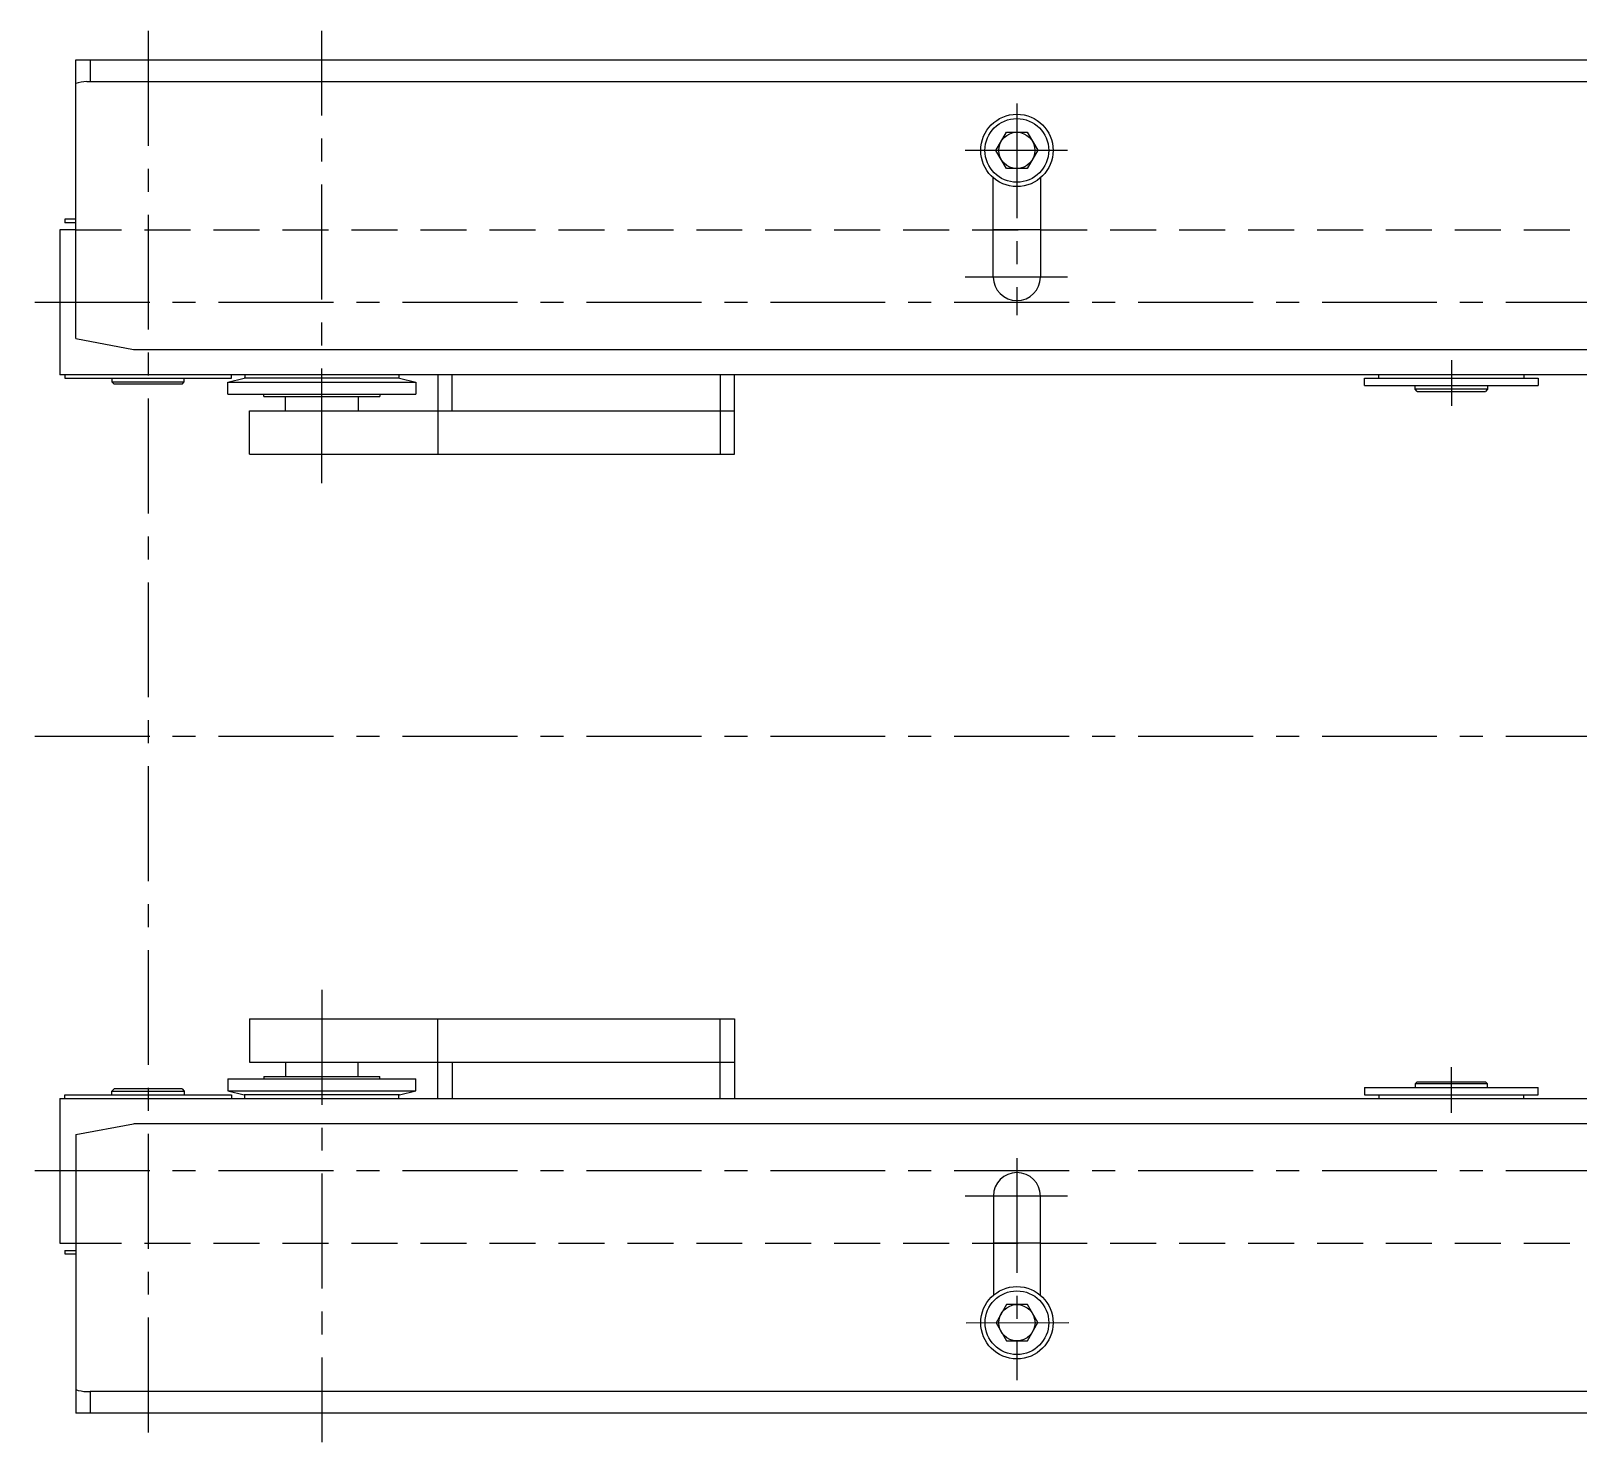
# Model space of a CAD drawing. Extents: x -5 to 1675, y -24 to 989.
# Drawn here: x 391.4 to 605.1, y 618.8 to 813.8 of the extents above; entities that cross this region are included whole.
import ezdxf

# ---------------------------------------------------------------- set-up
doc = ezdxf.new("R2010")
doc.units = 0
doc.header["$LTSCALE"] = 0.5
doc.linetypes.add('CENTER', pattern=[50.8, 31.75, -6.35, 6.35, -6.35])
doc.linetypes.add('DASHED', pattern=[19.05, 12.7, -6.35])
doc.layers.get('0').update_dxf_attribs({"linetype": 'CONTINUOUS'})
for name, color, linetype in [('MSM_CENTER', 1, 'CENTER'), ('MSM_CONTINUOUS', 7, 'CONTINUOUS'), ('MSM_DASHED', 4, 'DASHED')]:
    doc.layers.add(name, color=color, linetype=linetype)

msp = doc.modelspace()

# ---------------------------------------------------------------- linework, layer by layer
at = {"color": 7, "linetype": 'CONTINUOUS'}
for p, q in [((575.61, 764.8), (575.61, 765.8)), ((575.61, 765.8), (599.61, 765.8)), ((577.61, 765.8), (577.61, 766.3)), ((597.61, 766.3), (597.61, 765.8)), ((599.61, 765.8), (599.61, 764.8)), ((575.61, 764.8), (599.61, 764.8)), ((582.61, 764.3), (582.61, 764.8)), ((582.91, 764), (582.61, 764.3)), ((592.61, 764.3), (582.61, 764.3)), ((582.91, 764), (592.31, 764)), ((592.61, 764.3), (592.31, 764)), ((592.61, 764.8), (592.61, 764.3)), ((575.61, 667.8), (575.61, 666.8)), ((575.61, 667.8), (599.61, 667.8)), ((575.61, 666.8), (599.61, 666.8)), ((577.61, 666.8), (577.61, 666.3)), ((582.91, 668.6), (582.61, 668.3)), ((582.61, 668.3), (582.61, 667.8)), ((592.61, 668.3), (582.61, 668.3)), ((582.91, 668.6), (592.31, 668.6)), ((592.61, 668.3), (592.31, 668.6)), ((592.61, 667.8), (592.61, 668.3)), ((597.61, 666.3), (597.61, 666.8)), ((599.61, 666.8), (599.61, 667.8))]:
    msp.add_line(p, q, dxfattribs=at)
at = {"layer": 'MSM_CENTER'}
for p, q in [((407.61, 813.8), (407.61, 618.8)), ((431.61, 751.3), (431.61, 813.8)), ((527.61, 803.79), (527.61, 774.55)), ((534.61, 797.3), (520.46, 797.3)), ((534.61, 797.3), (520.46, 797.3)), ((534.59, 779.8), (520.45, 779.8)), ((1423.83, 776.3), (391.43, 776.3)), ((587.61, 768.3), (587.61, 762)), ((1423.83, 716.3), (391.43, 716.3)), ((431.61, 681.3), (431.61, 618.8)), ((587.61, 664.3), (587.61, 670.6)), ((1423.83, 656.3), (391.43, 656.3)), ((527.61, 658.05), (527.61, 627.35)), ((534.6, 652.8), (520.46, 652.8)), ((520.62, 635.3), (534.76, 635.31))]:
    msp.add_line(p, q, dxfattribs=at)
at = {"layer": 'MSM_CONTINUOUS'}
for p, q in [((397.61, 809.8), (1417.63, 809.8)), ((397.61, 771.3), (397.61, 809.8)), ((399.61, 809.8), (399.61, 806.8)), ((399.13, 806.8), (1417.63, 806.8)), ((524.71, 797.3), (526.15, 799.8)), ((526.15, 799.8), (529.04, 799.81)), ((529.04, 799.81), (530.48, 797.31)), ((526.15, 794.8), (524.71, 797.3)), ((530.48, 797.31), (529.04, 794.81)), ((524.35, 779.8), (524.35, 793.5)), ((529.04, 794.81), (526.15, 794.8)), ((530.85, 793.51), (530.85, 779.81)), ((396.11, 787.8), (396.11, 787.3)), ((397.61, 787.8), (396.11, 787.8)), ((397.61, 787.3), (396.11, 787.3)), ((395.41, 786.3), (395.41, 766.3)), ((397.61, 786.3), (395.41, 786.3)), ((530.85, 786.31), (524.35, 786.3)), ((397.61, 771.3), (405.61, 769.8)), ((405.63, 769.8), (1409.63, 769.8)), ((1419.81, 766.3), (395.41, 766.3)), ((396.11, 766.3), (396.11, 765.8)), ((396.11, 765.8), (419.11, 765.8)), ((402.61, 765.8), (402.61, 765.3)), ((402.61, 765.3), (402.91, 765)), ((402.61, 765.3), (412.61, 765.3)), ((412.31, 765), (402.91, 765)), ((412.31, 765), (412.61, 765.3)), ((412.61, 765.3), (412.61, 765.8)), ((418.61, 765.27), (420.89, 765.8)), ((418.61, 765.27), (444.61, 765.27)), ((418.61, 763.63), (418.61, 765.27)), ((419.11, 765.8), (419.11, 766.3)), ((442.34, 765.8), (420.89, 765.8)), ((420.96, 766.3), (420.96, 765.8)), ((442.26, 766.3), (442.26, 765.8)), ((442.34, 765.8), (444.61, 765.27)), ((444.61, 765.27), (444.61, 763.63)), ((447.61, 766.3), (447.61, 755.3)), ((449.61, 761.3), (449.61, 766.3)), ((486.61, 766.3), (486.61, 755.3)), ((488.61, 755.3), (488.61, 766.3)), ((418.61, 763.63), (444.61, 763.63)), ((423.61, 763.3), (423.61, 763.63)), ((423.61, 763.3), (439.61, 763.3)), ((426.61, 761.3), (426.61, 763.3)), ((436.61, 763.3), (436.61, 761.3)), ((439.61, 763.63), (439.61, 763.3)), ((421.61, 761.3), (488.61, 761.3)), ((421.61, 755.3), (421.61, 761.3)), ((421.61, 755.3), (488.61, 755.3)), ((421.61, 677.3), (488.61, 677.3)), ((421.61, 677.3), (421.61, 671.3)), ((447.61, 666.3), (447.61, 677.3)), ((486.61, 666.3), (486.61, 677.3)), ((488.61, 677.3), (488.61, 666.3)), ((421.61, 671.3), (488.61, 671.3)), ((426.61, 671.3), (426.61, 669.3)), ((436.61, 669.3), (436.61, 671.3)), ((449.61, 671.3), (449.61, 666.3)), ((418.61, 668.98), (444.61, 668.98)), ((418.61, 668.98), (418.61, 667.34)), ((423.61, 669.3), (439.61, 669.3)), ((423.61, 669.3), (423.61, 668.98)), ((439.61, 668.98), (439.61, 669.3)), ((444.61, 667.34), (444.61, 668.98)), ((396.11, 666.3), (396.11, 666.8)), ((396.11, 666.8), (419.11, 666.8)), ((402.61, 667.3), (402.91, 667.6)), ((402.61, 666.8), (402.61, 667.3)), ((402.61, 667.3), (412.61, 667.3)), ((412.31, 667.6), (402.91, 667.6)), ((412.31, 667.6), (412.61, 667.3)), ((412.61, 667.3), (412.61, 666.8)), ((418.61, 667.34), (444.61, 667.34)), ((418.61, 667.34), (420.89, 666.8)), ((419.11, 666.8), (419.11, 666.3)), ((442.34, 666.8), (420.89, 666.8)), ((420.96, 666.3), (420.96, 666.8)), ((442.26, 666.3), (442.26, 666.8)), ((442.34, 666.8), (444.61, 667.34)), ((395.41, 666.3), (395.41, 646.3)), ((395.43, 666.3), (1419.81, 666.3)), ((397.61, 661.3), (405.61, 662.8)), ((1409.61, 662.8), (405.63, 662.8)), ((397.61, 661.3), (397.61, 622.8)), ((524.36, 652.8), (524.36, 639.1)), ((530.86, 639.11), (530.86, 652.81)), ((395.41, 646.3), (397.61, 646.3)), ((530.86, 646.31), (524.36, 646.3)), ((396.11, 645.3), (396.11, 644.8)), ((396.11, 645.3), (397.61, 645.3)), ((396.11, 644.8), (397.61, 644.8)), ((526.17, 637.8), (524.73, 635.3)), ((529.06, 637.81), (526.17, 637.8)), ((530.5, 635.31), (529.06, 637.81)), ((524.73, 635.3), (526.17, 632.8)), ((529.06, 632.81), (530.5, 635.31)), ((526.17, 632.8), (529.06, 632.81)), ((399.11, 625.8), (399.61, 625.8)), ((399.61, 625.8), (399.61, 622.8)), ((1415.61, 625.8), (399.63, 625.8)), ((1417.63, 622.8), (397.63, 622.8))]:
    msp.add_line(p, q, dxfattribs=at)
for centre, radius in [((527.61, 797.3), 5), ((527.6, 797.3), 4.4), ((527.6, 797.3), 2.5), ((527.61, 635.3), 5), ((527.61, 635.3), 4.4), ((527.61, 635.3), 2.5)]:
    msp.add_circle(centre, radius, dxfattribs=at)
for centre, radius, start, end in [((399.11, 802.3), 4.5, 90, 109.4712), ((527.6, 779.8), 3.25, 180.008, 0.008), ((527.61, 652.8), 3.25, 0.008, 180.008), ((399.11, 630.3), 4.5, 250.5288, 270)]:
    msp.add_arc(centre, radius, start, end, dxfattribs=at)
at = {"layer": 'MSM_DASHED'}
for p, q in [((397.61, 786.3), (1417.61, 786.3)), ((397.61, 646.3), (1417.61, 646.3))]:
    msp.add_line(p, q, dxfattribs=at)

doc.saveas('drawing.dxf')
